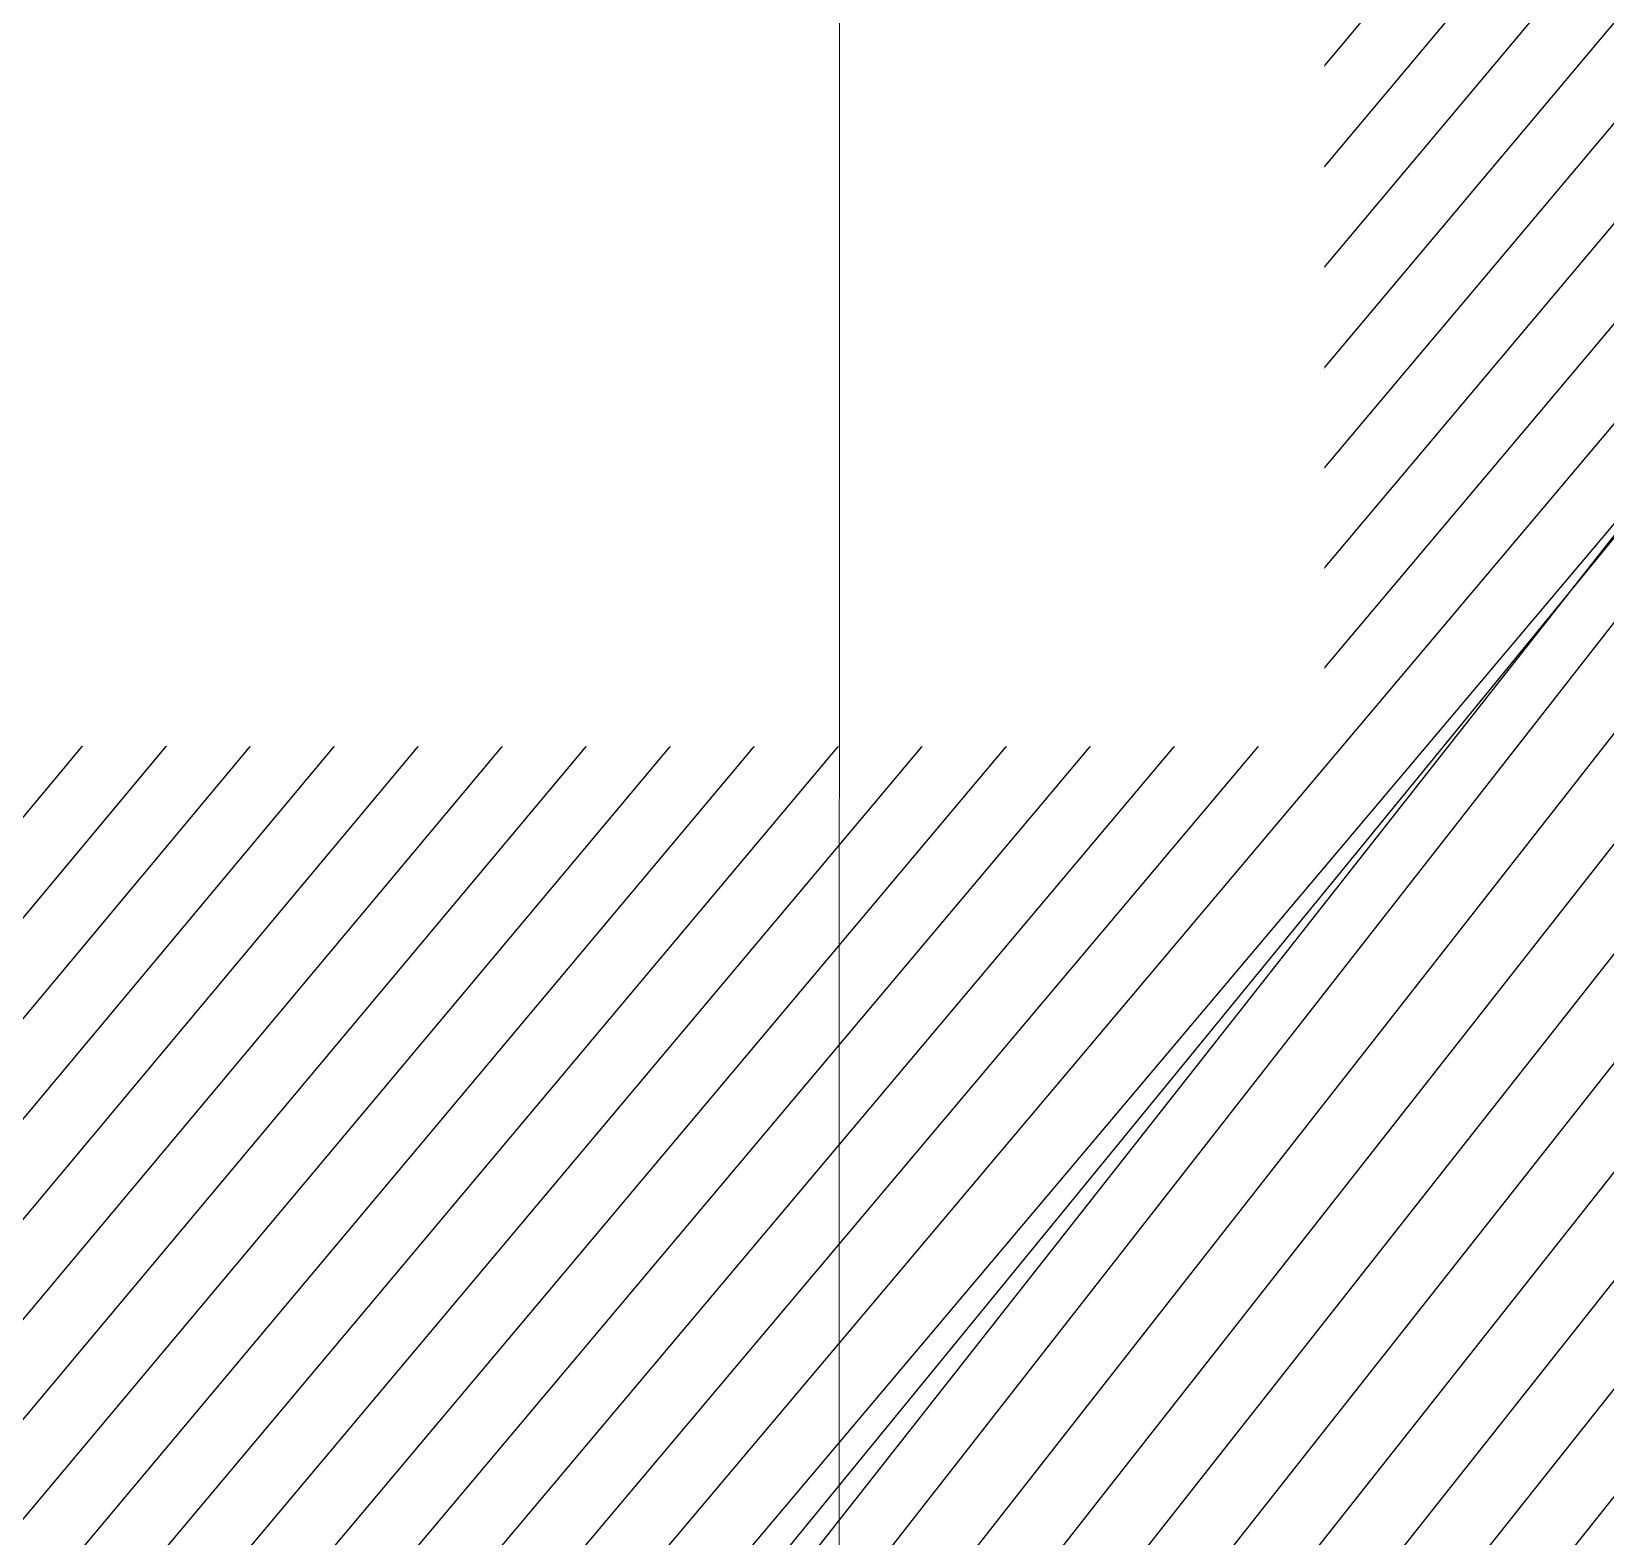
# Model space of a CAD drawing. Header units: centimetres. Extents: x -6122352 to 7132207, y -1694241 to 1947892.
# Drawn here: x 113735 to 119748, y -120287 to -114539 of the extents above; entities that cross this region are included whole.
import ezdxf
from ezdxf.xclip import XClip

# ---------------------------------------------------------------- set-up
doc = ezdxf.new("R2010")
doc.units = ezdxf.units.CM
doc.header["$MEASUREMENT"] = 0
doc.header["$XCLIPFRAME"] = 2
doc.linetypes.add('DASHED2', pattern=[0.375, 0.25, -0.125])
doc.linetypes.add('XR-AR-MID-SETTING OUT FOR MASTER$0$23585-XR-AR-MID-GROUND FLOOR$0$23261-XR-AR-SI-GF$0$HIDDEN', pattern=[0.375, 0.25, -0.125])
for name, color, linetype, lineweight in [('23585-XR-AR-DAMAC PLOT LIMITS$0$1-Mid units', 41, 'Continuous', 5), ('@ Foundations', 4, 'DASHED2', 50), ('A-ANNO-TEXT', 3, 'Continuous', 25), ('XR-AR-MID-SETTING OUT FOR MASTER$0$23585-XR-AR-MID-GROUND FLOOR$0$A-EQUP-KITN-PLAN', 202, 'Continuous', 9), ('XR-AR-MID-SETTING OUT FOR MASTER$0$23585-XR-AR-MID-GROUND FLOOR$0$A-FLOR-OVHD', 9, 'XR-AR-MID-SETTING OUT FOR MASTER$0$23585-XR-AR-MID-GROUND FLOOR$0$23261-XR-AR-SI-GF$0$HIDDEN', 15), ('XR-AR-MID-SETTING OUT FOR MASTER$0$23585-XR-AR-MID-GROUND FLOOR$0$A-WALL', 7, 'Continuous', 30), ('XR-AR-MID-SETTING OUT FOR MASTER$0$23585-XR-AR-MID-GROUND FLOOR$0$S-COLS', 51, 'Continuous', 40)]:
    doc.layers.add(name, color=color, linetype=linetype, lineweight=lineweight)
for name, color, linetype in [('@MI-REF LAYER', 7, 'Continuous'), ('B_TH_6', 7, 'Continuous'), ('XR-AR-MID-SETTING OUT FOR MASTER$0$23585-XR-AR-MID-GROUND FLOOR$0$GS-HATCH-FLOOR TILE', 251, 'Continuous')]:
    doc.layers.add(name, color=color, linetype=linetype)

# ---------------------------------------------------------------- blocks, each defined once
blk = doc.blocks.new('23585-XR-AR-DAMAC PLOT LIMITS')
at = {"layer": '23585-XR-AR-DAMAC PLOT LIMITS$0$1-Mid units', "color": 251, "true_color": 0x636466}
for points in [[(496550.5943, 2768909.732899999), (496554.6476999996, 2768914.1567), (496572.3428999996, 2768897.9429), (496568.2895, 2768893.519099999)], [(496546.5409000004, 2768905.3091), (496550.5943, 2768909.732899999), (496568.2895, 2768893.519099999), (496564.2358999997, 2768889.0955)]]:
    blk.add_lwpolyline(points, close=True, dxfattribs=at)
blk = doc.blocks.new('A$Cf093b529')
at = {"layer": 'A-ANNO-TEXT'}
blk.add_blockref('23585-XR-AR-DAMAC PLOT LIMITS', (-495391.9901121984, -2768603.441896566), dxfattribs=at)
blk = doc.blocks.new('XR-AR-MID-SETTING OUT FOR MASTER$0$23585-XR-AR-MID-GROUND FLOOR$0$A$C08698786')
at = {"layer": 'XR-AR-MID-SETTING OUT FOR MASTER$0$23585-XR-AR-MID-GROUND FLOOR$0$S-COLS', "color": 252, "lineweight": 30}
blk.add_lwpolyline([(5900.000467061996, 15688.03591275215), (5900.000467061996, 14688.03591275215), (6100.000467061996, 14688.03591299057), (6100.000467061996, 15688.03591299057)], close=True, dxfattribs=at)
blk = doc.blocks.new('XR-AR-MID-SETTING OUT FOR MASTER')
at = {"layer": 'XR-AR-MID-SETTING OUT FOR MASTER$0$23585-XR-AR-MID-GROUND FLOOR$0$A-EQUP-KITN-PLAN', "color": 8}
for p, q in [((3900.071841031313, 15202.66031169891), (5500.076263219118, 15202.66031217575)), ((3900.071840971708, 14952.66031217575), (3900.071841031313, 15202.66031169891)), ((5500.0762629807, 14952.66031169891), (5500.076263219118, 15202.66031217575)), ((3500.047055631876, 14252.66031169891), (5300.028238087893, 14252.66031217575)), ((5300.027079373598, 12102.66431617737), (5300.028238087893, 14252.66031217575))]:
    blk.add_line(p, q, dxfattribs=at)
at = {"layer": 'XR-AR-MID-SETTING OUT FOR MASTER$0$23585-XR-AR-MID-GROUND FLOOR$0$A-FLOR-OVHD', "color": 8, "linetype": 'XR-AR-MID-SETTING OUT FOR MASTER$0$23585-XR-AR-MID-GROUND FLOOR$0$23261-XR-AR-SI-GF$0$HIDDEN', "ltscale": 5}
for p, q in [((5500.000221520662, 14952.65890216827), (3899.995457738638, 14952.65890169144)), ((3900.071499198675, 14852.66031217575), (5500.076263397932, 14852.66031265259)), ((5579.946963220835, 12102.66686105728), (5579.94848254323, 14852.65977716446)), ((3400.046698898077, 14152.65701627731), (3400.011432737112, 12202.66620731354)), ((3500.053779155016, 12202.66576147079), (3500.053778856993, 14152.65753126144))]:
    blk.add_line(p, q, dxfattribs=at)
at = {"layer": 'XR-AR-MID-SETTING OUT FOR MASTER$0$23585-XR-AR-MID-GROUND FLOOR$0$A-WALL', "color": 8}
for points in [[(5899.999999791384, 19472.65428161621), (6099.999999731779, 19472.65428209305), (6100.001724034548, 5500.167464256287), (5900.001724511385, 5500.167624473572), (5900.00086197257, 14852.65960931778), (5500.076263397932, 14852.66031265259), (5500.0762629807, 14952.66031169891), (5900.000431150198, 14952.65961027145)], [(3900.046799689531, 14852.65960979462), (3900.046799749136, 14952.65960931778), (3400.047055512667, 14952.661257267), (3400.046698898077, 14152.65701627731), (3500.047055453062, 14152.6577372551), (3500.047055572271, 14852.65960979462)], [(3400.011432737112, 12202.66620731354), (3500.05377843976, 12202.66548633575), (3500.054259866476, 11502.6662735939), (4400.00315502286, 11502.6662735939), (4400.003322631121, 11252.66687631607), (3650.009347468615, 11252.66637420654), (3650.00999417901, 11027.59896087646), (3399.999906569719, 11027.60113668442)]]:
    blk.add_lwpolyline(points, close=True, dxfattribs=at)
blk.add_lwpolyline([(3500.047055572271, 14852.65960979462), (3400.047011226416, 14852.65965414047)], dxfattribs=at)
at = {"layer": 'XR-AR-MID-SETTING OUT FOR MASTER$0$23585-XR-AR-MID-GROUND FLOOR$0$GS-HATCH-FLOOR TILE', "color": 8}
blk.add_blockref('XR-AR-MID-SETTING OUT FOR MASTER$0$23585-XR-AR-MID-GROUND FLOOR$0$A$C08698786', (-1.490116119384766e-07, 0), dxfattribs=at)
blk = doc.blocks.new('MID UNIT')
at = {"xscale": 0.001, "yscale": 0.001, "zscale": 0.001}
blk.add_blockref('XR-AR-MID-SETTING OUT FOR MASTER', (0, 0), dxfattribs=at)
blk = doc.blocks.new('TH_6')
at = {"xscale": -1}
blk.add_blockref('MID UNIT', (495838.3053798437, 2769163.996563952), dxfattribs=at)
blk.add_blockref('MID UNIT', (495826.3053798391, 2769163.996563952))
blk = doc.blocks.new('A$Ce2a03a74')
at = {"layer": 'B_TH_6', "xscale": 999.9914829579993, "yscale": 999.9914829579993, "zscale": 999.9914829579993}
blk.add_blockref('TH_6', (-495790404.5228079, -2769140733.343811), dxfattribs=at)
blk = doc.blocks.new('23585-XR-AR-MALDIVE-2$0$TH_6')
at = {"ltscale": 10, "xscale": 0.00100002623446598, "yscale": 0.00100002623446598, "zscale": 0.00100002623446598}
blk.add_blockref('A$Ce2a03a74', (495794.6272259735, 2769164.318430193), dxfattribs=at)
at = {"layer": '@ Foundations', "linetype": 'DASHED2', "ltscale": 0.25}
blk.add_lwpolyline([(495831.3303812214, 2769177.914900354), (495833.2803812214, 2769177.914900354), (495833.2803812214, 2769180.464900353), (495831.3303812214, 2769180.464900353)], close=True, dxfattribs=at)

msp = doc.modelspace()

# ---------------------------------------------------------------- block references
at = {"layer": '@MI-REF LAYER'}
ref = msp.add_blockref('23585-XR-AR-MALDIVE-2$0$TH_6', (-496208326.7574779, -2769208174.627168), dxfattribs=dict(at, xscale=1000, yscale=1000, zscale=1000, rotation=359.9898026799146))
XClip(ref).set_block_clipping_path([(495793.21531099593, 2769187.936280817), (495793.2149762735, 2769163.9962983076), (495847.2527617854, 2769163.9963486344), (495847.25306829344, 2769187.9363225577), (495838.30045717536, 2769187.9363762513), (495832.3004524545, 2769187.9363386966), (495826.3004476223, 2769187.9363010433), (495820.3004380227, 2769187.936263551), (495814.3003051635, 2769187.9363737656), (495808.3002954731, 2769187.9363360275), (495805.15532025974, 2769187.9363550907), (495802.30044063367, 2769187.9364336496), (495796.00540770777, 2769187.93633469)])

# ---------------------------------------------------------------- next in the draw order: wipeouts: each hides what was drawn before it
at = {"color": 10}
msp.add_wipeout([(80671.0927575344, -112688.69271909156), (80668.67595814409, -126962.21612512293), (128969.67574759165, -126970.54477108919), (128972.26076102929, -112697.21487519397), (122722.14929225625, -112696.02492797971), (122722.23043385785, -112996.63199927432), (86921.09498936325, -112990.26022920397), (86921.28313619774, -112689.63707372524), (80669.79353559675, -112688.67490678778)], dxfattribs=at).dxf.layer = '@MI-REF LAYER'

# ---------------------------------------------------------------- next in the draw order: hatches: boundary and pattern name
at = {"layer": '@MI-REF LAYER'}
h = msp.add_hatch(dxfattribs=at)
h.set_pattern_fill('ANSI31', color=256, scale=1999.999998458916, angle=6.722712845868625)
h.set_pattern_definition([(51.72271284586864, (-2376887221.962272, -1504247764.216332), (-196.2554993275065, 154.8669715833345), [])])
h.paths.add_polyline_path([(128968.3712634645, -126970.6408003233), (128972.2607769291, -112697.1211714615), (122722.1492945162, -112696.0087978897), (122722.2304337087, -112996.6320024482), (86921.34585734639, -112990.260273685), (86919.76512353543, -112689.8480402777), (80669.78827643479, -112688.7702202841), (80667.37725087762, -126962.3112122057)])

# ---------------------------------------------------------------- next in the draw order: wipeouts: each hides what was drawn before it
msp.add_wipeout([(111704.50257028693, -113568.00731139505), (118673.98948021916, -113569.21511937506), (118673.3482711913, -117269.21506542045), (111703.86136119241, -117268.00725677657)]).dxf.layer = '@MI-REF LAYER'

# ---------------------------------------------------------------- next in the draw order: block references
at = {"layer": '@MI-REF LAYER', "xscale": 1000, "yscale": 1000, "zscale": 1000, "rotation": 312.4882903633292}
msp.add_blockref('A$Cf093b529', (-891608.7329339073, 539022.7201118186), dxfattribs=at)

doc.saveas('drawing.dxf')
